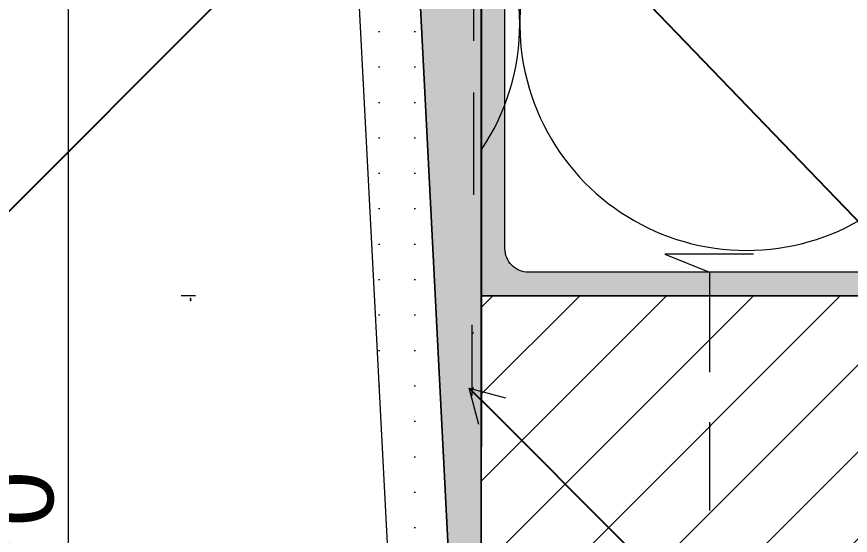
# Model space of a CAD drawing. Header units: millimetres. Extents: x 1894 to 3631, y -787 to 661.
# Drawn here: x 2218.2 to 2394.7, y -264.1 to -154.4 of the extents above; entities that cross this region are included whole.
import ezdxf

# ---------------------------------------------------------------- set-up
doc = ezdxf.new("R2010")
doc.units = ezdxf.units.MM
doc.header["$MEASUREMENT"] = 0
for name, pattern in [('Hidden Line', [31.749999999993, 21.166666666662, -10.583333333331]), ('Hidden Line (2)', [39.122222328186, 28.222222328186, -10.9]), ('Wipeout_Contour', [1000, 0, -1000])]:
    doc.linetypes.add(name, pattern=pattern)
for name, color, linetype, lineweight in [('0_Pen_No__1', 7, 'Continuous', 13), ('2D Drafting - General_Pen_No__1', 7, 'Continuous', 13), ('2D Drafting - General_Pen_No__141', 7, 'Continuous', 20), ('Annotation - Label_Pen_No__2', 8, 'Continuous', 15), ('ASSEMBLY_Pen_No__1', 7, 'Continuous', 13), ('ASSEMBLY_Pen_No__7', 7, 'Continuous', 35), ('Dimensioning - General_Pen_No__1', 7, 'Continuous', 13), ('Structural - Bearing_Pen_No__1', 7, 'Continuous', 13), ('Structural - Bearing_Pen_No__141', 7, 'Continuous', 20), ('Structural - Bearing_Pen_No__2', 8, 'Continuous', 15)]:
    doc.layers.add(name, color=color, linetype=linetype, lineweight=lineweight)
for name, color, linetype, lineweight, true_color in [('0_Pen_No__146', 7, 'Continuous', 20, 0x5eaeff), ('0_Pen_No__48', 7, 'Continuous', 25, 0xa80f02), ('0_Pen_No__61', 7, 'Continuous', 20, 0x6a6a6a), ('2D Drafting - General_Pen_No__61', 7, 'Continuous', 20, 0x6a6a6a), ('Structural - Bearing_Pen_No__161', 7, 'Continuous', 13, 0x6a6a6a)]:
    doc.layers.add(name, color=color, linetype=linetype, lineweight=lineweight, true_color=true_color)
doc.layers.add('Dimensioning - General', color=7, linetype='Continuous')
doc.layers.add('Structural - Bearing', color=7, linetype='Continuous')
doc.styles.add('GENERATED_STYLE_1', font='')
doc.styles.add('GENERATED_STYLE_2', font='txt.shx')
doc.styles.get('GENERATED_STYLE_1').set_extended_font_data('Arial')
doc.dimstyles.new('GENERATED_STYLE__2', dxfattribs={"dimtxt": 15, "dimasz": 9.500000000000002, "dimexe": 0.18, "dimexo": 0.0625, "dimgap": 0, "dimtad": 1, "dimdec": 0, "dimzin": 0, "dimdsep": 46, "dimtxsty": 'GENERATED_STYLE_1', "dimblk": 'ARROWHEAD_2', "dimblk1": 'ARROWHEAD_2', "dimblk2": 'ARROWHEAD_2', "dimcen": 0.09, "dimse1": 1, "dimse2": 1, "dimclrd": 7, "dimclre": 7, "dimclrt": 7, "dimadec": 0, "dimazin": 0, "dimtfac": 1, "dimtdec": 4, "dimtmove": 0, "dimatfit": 3, "dimfxl": 0, "dimtolj": 1, "dimtzin": 0, "dimarcsym": 0})
doc.dimstyles.new('GENERATED_STYLE__4', dxfattribs={"dimtxt": 0.18, "dimasz": 7.6, "dimexe": 0.18, "dimexo": 0.0625, "dimgap": 0, "dimtad": 0, "dimtih": 1, "dimtoh": 1, "dimdec": 4, "dimzin": 0, "dimdsep": 46, "dimcen": 0.09, "dimadec": 0, "dimazin": 0, "dimtfac": 1, "dimtdec": 4, "dimtmove": 0, "dimatfit": 3, "dimldrblk": 'ARROWHEAD_14', "dimfxl": 0, "dimtolj": 1, "dimtzin": 0, "dimarcsym": 0})

# ---------------------------------------------------------------- blocks, each defined once
blk = doc.blocks.new('*X1')
at = {"layer": 'Structural - Bearing_Pen_No__161', "color": 251, "linetype": 'Continuous', "lineweight": 13, "true_color": 0x6a6a6a}
for centre, start, end in [((2372.746588989964, -155.8402981041518), 143.1300767892667, 269.9999744351073), ((2372.746588989964, -155.8402981041518), 269.999974435107, 36.86987208094741), ((2276.746588989974, -155.8402552697623), 326.1106141732368, 33.88968641848847)]:
    blk.add_arc(centre, 48.0000000000016, start, end, dxfattribs=at)
blk = doc.blocks.new('*D7')
at = {"layer": 'Dimensioning - General_Pen_No__1', "color": 7, "linetype": 'Continuous', "lineweight": 13}
for p, q in [((2229.228825124505, -133.4417981618487), (2229.228825124505, -127.3292981618487)), ((2235.478825124506, -137.0502356618487), (2222.978825124505, -129.8333606618487)), ((2238.603825124505, -133.4417981618487), (2219.853825124506, -133.4417981618487)), ((2229.228825124505, -403.4425788379653), (2229.228825124505, -133.4417981618487)), ((2222.978825124505, -399.8341413379653), (2235.478825124506, -407.0510163379653)), ((2238.603825124505, -403.4425788379653), (2219.853825124506, -403.4425788379653)), ((2229.228825124505, -409.5550788379653), (2229.228825124505, -403.4425788379653))]:
    blk.add_line(p, q, dxfattribs=at)
at = {"layer": 'Dimensioning - General_Pen_No__1', "color": 7, "lineweight": 13, "insert": (2226.228825191561, -285.5165386489186), "char_height": 15, "attachment_point": 7, "rotation": 90, "style": 'GENERATED_STYLE_1'}
blk.add_mtext('\\A1;{\\pql;\\fArial|b0|i0|c0|p34;270}', dxfattribs=at)
blk = doc.blocks.new('ARROWHEAD_2')
at = {"color": 0, "linetype": 'Continuous', "lineweight": 0}
for p, q in [((-0.3781315, -0.655), (0.3781315, 0.655)), ((0, 0), (-1, 0))]:
    blk.add_line(p, q, dxfattribs=at)
blk = doc.blocks.new('ARROWHEAD_14')
at = {"color": 0, "linetype": 'Continuous', "lineweight": 0}
blk.add_line((0, 0), (-1, 0), dxfattribs=at)
at = {"color": 0, "linetype": 'Continuous', "lineweight": 0, "flags": 128}
blk.add_lwpolyline([(-0.9093, 0.525), (0, 0), (-0.9093, -0.525)], dxfattribs=at)

msp = doc.modelspace()

# ---------------------------------------------------------------- linework, layer by layer
at = {"layer": '0_Pen_No__1', "color": 7, "linetype": 'Continuous', "lineweight": 13}
for p, q in [((2314.642273052172, -234.5920474686199), (2314.64226437528, -219.5824470776376)), ((2314.642265361144, -221.2878246101827), (2314.99223211074, -221.2878244078628)), ((2314.642272066308, -232.8866699360749), (2314.992238815904, -232.8866697337549))]:
    msp.add_line(p, q, dxfattribs=at)
at = {"layer": '0_Pen_No__146', "color": 161, "linetype": 'Hidden Line (2)', "lineweight": 20, "true_color": 0x5eaeff, "flags": 128}
msp.add_lwpolyline([(2288.922538728594, -113.1779915343578), (2306.45704446936, -113.1779915343578), (2314.950006465011, -121.720076412737), (2314.950021639863, -192.0817973492912)], dxfattribs=at)
at = {"layer": 'ASSEMBLY_Pen_No__1', "color": 7, "linetype": 'Continuous', "lineweight": 13}
msp.add_line((2256.091739363086, -213.4417981618487), (2253.093582378014, -213.4417981618487), dxfattribs=at)
at = {"layer": 'Structural - Bearing_Pen_No__1', "color": 7, "linetype": 'Continuous', "lineweight": 13}
for p, q in [((2316.59197881406, -160.441806747846), (2316.592094750176, -210.4418143520085)), ((2316.59197881406, -160.441806747846), (2316.592094750176, -210.4418143520085)), ((2316.592027507251, -160.4418067480361), (2316.592143443367, -210.4418143521985))]:
    msp.add_line(p, q, dxfattribs=at)

# ---------------------------------------------------------------- block references
at = {"layer": 'Structural - Bearing_Pen_No__161', "color": 251, "linetype": 'Continuous', "lineweight": 13, "true_color": 0x6a6a6a}
msp.add_blockref('*X1', (0, 0), dxfattribs=at)

# ---------------------------------------------------------------- texts
at = {"layer": 'ASSEMBLY_Pen_No__7', "color": 7, "linetype": 'Continuous', "lineweight": 35, "insert": (2255.122356505948, -213.9203695904218), "char_height": 0.06, "attachment_point": 9, "rotation": 90, "style": 'GENERATED_STYLE_2'}
msp.add_mtext('\\A1;{\\pqr;\\Ftxt.shx;ABDECKLEISTE}', dxfattribs=at)

# ---------------------------------------------------------------- dimensions: what is measured, and where the dimension line sits
at = {"layer": 'Dimensioning - General', "color": 7, "linetype": 'Continuous', "lineweight": 13}
dim = msp.add_linear_dim(base=(2229.228825124505, -133.4417981618487), p1=(2012.801693803527, -403.4425788379653), p2=(2261.926066301569, -133.4417981618487), angle=90, dimstyle='GENERATED_STYLE__2', dxfattribs=at)
dim.commit()
dim.dimension.update_dxf_attribs({"geometry": '*D7', "text_midpoint": (2218.728825191561, -268.3635887675557), "dimtype": 160, "text_rotation": 90})

# ---------------------------------------------------------------- leaders
at = {"layer": 'Annotation - Label_Pen_No__2', "color": 8, "linetype": 'Continuous', "lineweight": 15, "annotation_type": 0, "has_hookline": 1, "hookline_direction": 1, "text_width": 156.075, "horizontal_direction": (0.9999999999998797, -4.905282342766382e-07, 0)}
msp.add_leader([(2295.842285224898, -116.2814841616957), (2211.731896426578, -200.3918729600159), (2162.657650993409, -192.2146203162834)], dimstyle='GENERATED_STYLE__4', dxfattribs=at)

# ---------------------------------------------------------------- wipeouts: each hides what was drawn before it
at = {"color": 254, "linetype": 'Wipeout_Contour', "lineweight": 0, "ltscale": 11969.29325808168}
msp.add_wipeout([(2316.5921033052778, -213.44182882098124), (3631.436984953838, -213.43850768769892), (3631.437425511068, -403.4385296172262), (2316.5926426238248, -403.44185075031737)], dxfattribs=at).dxf.layer = 'Structural - Bearing'

# ---------------------------------------------------------------- next in the draw order: hatches: boundary and pattern name
at = {"layer": '2D Drafting - General_Pen_No__141', "linetype": 'Continuous', "lineweight": 20}
h = msp.add_hatch(dxfattribs=at)
h.set_pattern_fill('Gypsum_0001', style=0, pattern_type=2)
h.set_pattern_definition([(0, (0, 0), (0, 7.5), [0, -7.5])])
h.paths.add_polyline_path([(2317.387399990067, -413.4418191283889), (2316.592576396667, -403.4418191282302), (2302.035879122159, -119.2868369045496), (2289.053546728406, -119.9643659579427), (2304.351219287738, -413.0875449885073)])
at = {"layer": '2D Drafting - General_Pen_No__61', "linetype": 'Continuous', "lineweight": 0, "true_color": 0x1a1a1a}
msp.add_hatch(color=250, dxfattribs=at).paths.add_polyline_path([(2316.591693777403, -13.44066325104631), (2316.592095516669, -213.4405381424297), (2326.59209551666, -213.4405381424297), (2516.592095515744, -213.4401093644983, 0.414213562373095), (2511.592095516668, -208.44053814242), (2326.59209551666, -208.44053814242, -0.414213562373095), (2321.592095516665, -203.4405381424246), (2321.592095516665, -18.44095803889989, 0.414213562373095)])
at = {"layer": 'Structural - Bearing_Pen_No__1', "linetype": 'Continuous', "lineweight": 13}
h = msp.add_hatch(dxfattribs=at)
h.set_pattern_fill('Common_Brick_0001', style=0, pattern_type=2)
h.set_pattern_definition([(44.99999999999995, (2554.970561489866, -308.4412376721143), (-9.192387818248324, 9.192387818248323), [])])
h.paths.add_polyline_path([(2316.592103305278, -213.4418288209813), (3631.436984953838, -213.4385076876989), (3631.437425511068, -403.4385296172262), (2316.592642623825, -403.4418507503174)])
at = {"layer": 'Structural - Bearing_Pen_No__2', "linetype": 'Continuous', "lineweight": 15}
h = msp.add_hatch(dxfattribs=at)
h.set_pattern_fill('Cut_Stone_0001', color=8, style=0, pattern_type=2)
h.set_pattern_definition([(41.42366562500347, (2301.058234141618, -134.2114203656825), (-1.893278406627001, 1.670539770553281), [0, -1.683278051897585, 0, -2.524917077846376]), (342.1955678795889, (2301.058234141618, -128.9614203656823), (0.9157589337544813, 2.220023816606795), [0, -1.291933852836174, 0, -2.2315221094443])])
h.paths.add_polyline_path([(2316.592576396667, -403.4418191282302), (2316.592097933722, -112.4417981618479), (2301.491852623793, -112.4417981618479), (2302.035879122158, -119.2868369045496)])

# ---------------------------------------------------------------- next in the draw order: linework, layer by layer
at = {"layer": '0_Pen_No__48', "color": 14, "linetype": 'Continuous', "lineweight": 25, "true_color": 0xa80f02, "flags": 128}
msp.add_lwpolyline([(2299.091739363093, -60.81985440995093), (2299.091739363093, -78.82001965783454), (2311.592530621695, -78.82001965783454), (2311.592530621695, -115.3178660146154), (2316.592101706334, -120.3174370992401), (2316.591758833907, -245.3419855881937)], dxfattribs=at)
at = {"layer": '0_Pen_No__61', "color": 251, "linetype": 'Hidden Line', "lineweight": 20, "true_color": 0x6a6a6a}
msp.add_lwpolyline([(2374.214958912584, -204.6484950644985), (2355.473128954027, -204.6484950644985), (2364.921272234905, -208.4416841098094), (2364.921272234905, -258.9052781125841)], dxfattribs=at)
at = {"layer": '2D Drafting - General_Pen_No__1', "color": 7, "linetype": 'Continuous', "lineweight": 13, "flags": 128}
msp.add_lwpolyline([(2316.591693777403, -13.44066325104631), (2316.592095516669, -213.4405381424297), (2326.59209551666, -213.4405381424297), (2516.592095515744, -213.4401093644983, 0.414213562373095), (2511.592095516668, -208.44053814242), (2326.59209551666, -208.44053814242, -0.414213562373095), (2321.592095516665, -203.4405381424246), (2321.592095516665, -18.44095803889989, 0.414213562373095)], format="xyb", close=True, dxfattribs=at)
at = {"layer": '2D Drafting - General_Pen_No__141', "color": 7, "linetype": 'Continuous', "lineweight": 20, "flags": 128}
msp.add_lwpolyline([(2317.387399990067, -413.4418191283889), (2316.592576396667, -403.4418191282302), (2302.035879122159, -119.2868369045496), (2289.053546728406, -119.9643659579427), (2304.351219287738, -413.0875449885073)], close=True, dxfattribs=at)
at = {"layer": 'Structural - Bearing_Pen_No__1', "color": 7, "linetype": 'Continuous', "lineweight": 13}
for p, q in [((2316.592094750176, -210.4418143520085), (2316.592101706334, -213.4418107123023)), ((2316.592143443367, -210.4418143521985), (2316.592150399525, -213.4418107124924)), ((2316.592150399525, -213.4418107124924), (2316.592625089858, -403.4418191284203)), ((2316.59218310188, -213.441820729079), (2793.348555167854, -213.4406165022497))]:
    msp.add_line(p, q, dxfattribs=at)
at = {"layer": 'Structural - Bearing_Pen_No__1', "color": 7, "linetype": 'Continuous', "lineweight": 13, "flags": 128}
for points in [[(2516.591753992324, -13.44017747216342), (2516.592215032379, -213.4402197358202), (2316.5922184091, -213.4407263762733), (2316.591693777403, -13.44066325104631)], [(2316.592576396667, -403.4418191282302), (2316.592097933722, -112.4417981618479), (2301.491852623793, -112.4417981618479), (2302.035879122158, -119.2868369045496)], [(2316.592103305278, -213.4418288209813), (3631.436984953838, -213.4385076876989), (3631.437425511068, -403.4385296172262), (2316.592642623825, -403.4418507503174)]]:
    msp.add_lwpolyline(points, close=True, dxfattribs=at)
at = {"layer": 'Structural - Bearing_Pen_No__141', "color": 7, "linetype": 'Continuous', "lineweight": 20}
msp.add_line((2316.592101706334, -213.4418107123023), (2316.592576396667, -403.4418191282302), dxfattribs=at)

# ---------------------------------------------------------------- next in the draw order: leaders
at = {"layer": 'Annotation - Label_Pen_No__2', "color": 8, "linetype": 'Continuous', "lineweight": 15, "annotation_type": 0, "has_hookline": 1, "hookline_direction": 0}
for points, text_width, horizontal_direction in [([(2304.907354500443, -102.7091929195991), (2758.724513878219, -574.0818655746963), (3215.816464785623, -572.7105755054871)], 383.6250000000001, (0.9999999999998797, -4.905282289475677e-07, 0)), ([(2314.023715583864, -232.9722492201763), (2735.86958405324, -654.8181176895531), (3013.166508861953, -655.0471773897805)], 586.2750000000001, (0.9999999999998797, 4.905282383621378e-07, 0))]:
    msp.add_leader(points, dimstyle='GENERATED_STYLE__4', dxfattribs=dict(at, text_width=text_width, horizontal_direction=horizontal_direction))

doc.saveas('drawing.dxf')
